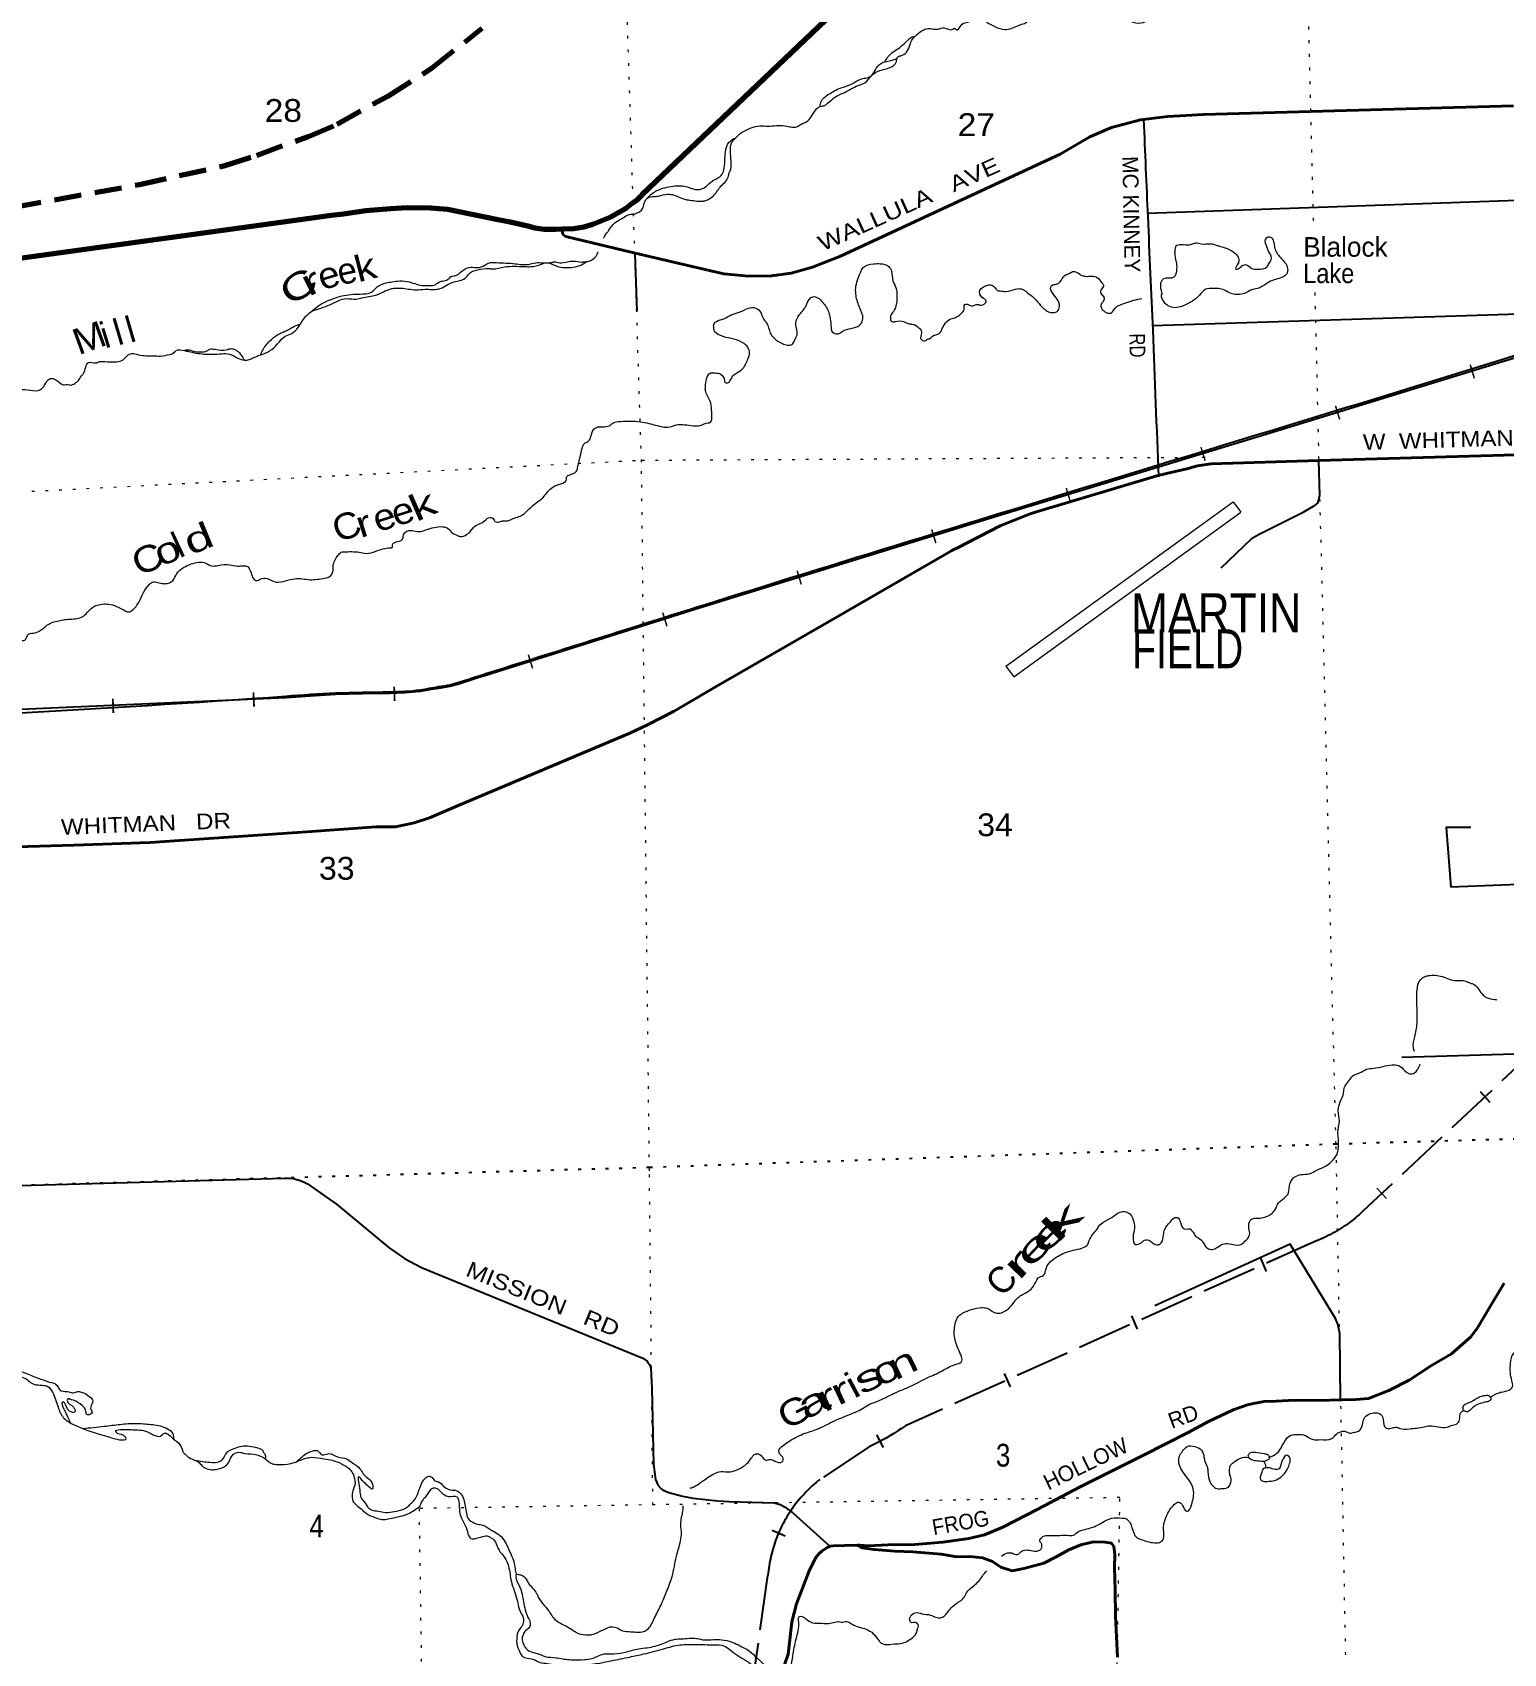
# Model space of a CAD drawing. Header units: feet. Extents: x 505285 to 763886, y -543582 to -353855.
# Drawn here: x 649536 to 660833, y -530933 to -518480 of the extents above; entities that cross this region are included whole.
import ezdxf
from ezdxf.enums import TextEntityAlignment as Align

# ---------------------------------------------------------------- set-up
doc = ezdxf.new("R2010")
doc.units = ezdxf.units.FT
doc.header["$LTSCALE"] = 70
for name, pattern in [('DOTTED', [1.5, 0.3, -1.2]), ('LONG_DASHED', [7.5, 6, -1.5]), ('MEDIUM_DASHED', [4.5, 3, -1.5])]:
    doc.linetypes.add(name, pattern=pattern)
for name, color, linetype, lineweight in [('20', 7, 'Continuous', 70), ('26', 7, 'Continuous', 40), ('27', 7, 'Continuous', 13), ('29', 7, 'Continuous', 25), ('30', 7, 'Continuous', 13), ('34', 7, 'Continuous', 25), ('36', 7, 'Continuous', 13), ('39', 7, 'Continuous', 13), ('49', 7, 'MEDIUM_DASHED', 70), ('6', 7, 'DOTTED', 25), ('63', 7, 'Continuous', 25), ('7', 7, 'DOTTED', 13)]:
    doc.layers.add(name, color=color, linetype=linetype, lineweight=lineweight)
doc.layers.add('41', color=7, linetype='Continuous')

msp = doc.modelspace()

# ---------------------------------------------------------------- linework, layer by layer
at = {"layer": '20'}
for points in [[(653606.41, -519989.75), (653694.14, -519987.07), (653771.05, -519973.63), (653840.34, -519954.13), (653978.05, -519896.16), (654095.83, -519830.64), (654141.22, -519792.87), (654180.47, -519765.59), (654211.63, -519736.56), (654217.32, -519726.35), (658811.09, -515352.97), (658890.87, -515276.3), (658960.83, -515205.96), (659060.53, -515124.67), (659157.25, -515075.58), (659234.32, -515039.13), (659299.8, -515017.07), (659377.44, -514998.65), (659420.69, -514993), (659521.58, -514990.25), (659589.59, -514984.16), (660788.02, -514943.65)], [(648833.7, -520329.14), (648870.87, -520318.89), (648992.08, -520283.08), (649123.69, -520259), (649191.5, -520246.9), (649283.48, -520238.08), (649345.34, -520228.16), (651833.48, -519883.35), (651923.39, -519872.58), (652097.15, -519849.23), (652285.12, -519831.45), (652413.3, -519825.53), (652595.9, -519827.98), (652722.59, -519838.16), (652809.39, -519855.57), (653098.13, -519914.98), (653205.09, -519935.79), (653351.01, -519969.29), (653394.61, -519980.47)], [(653394.61, -519980.47), (653465.64, -519992.04), (653555.88, -519991.29), (653606.41, -519989.75)]]:
    msp.add_lwpolyline(points, dxfattribs=at)
at = {"layer": '26'}
for points in [[(653606.41, -519989.75), (653607.26, -520023.1), (653614.85, -520035.25), (653626.48, -520044.36), (653641.58, -520049.34), (654197.88, -520184.38), (654602.04, -520278.37), (654844.55, -520335.18), (655035.68, -520353.42), (655210.08, -520350.11), (655361.85, -520329.43), (655526.82, -520282.27), (655610.02, -520249.63), (655740.79, -520199.5), (657428.64, -519415.75), (657657.05, -519282.39), (657821.19, -519209.17), (658046.02, -519152.16), (658253.77, -519125.77), (658393.91, -519117.48), (658528.04, -519109.38), (660908.83, -519044.87)], [(649413.54, -524736.12), (649854.37, -524722.66), (650439.39, -524702.79), (651642.17, -524619.93), (652176.47, -524581.55), (652324.93, -524583.04), (652466.36, -524552.64), (652585.44, -524512.9), (652801.09, -524420.05), (654123.04, -523862.11), (654265.38, -523797.57), (654462.68, -523695.26), (654787.53, -523504.79), (655734.79, -522958.29), (656589, -522464.31), (656596.57, -522459.93), (656639, -522438.31), (656967.96, -522270.73), (657196.82, -522178.92), (657206.63, -522174.99), (657246.82, -522162.96), (658169.57, -521886.96), (658245.21, -521868.59), (658400.48, -521831.77), (658483.99, -521809.16), (658587.81, -521793.96), (659415.37, -521768.74), (662084.54, -521691.43)], [(655871.03, -530100.18), (655889, -530100.85), (655955.45, -530105.63), (656103.66, -530099.11), (656312.1, -530094.75), (656526.17, -530078.2), (656725.83, -530050.05), (656847.29, -530022.27), (656987.76, -529961.81), (657256.09, -529823.23), (657577.62, -529654.94), (658069.17, -529409.25), (658238.85, -529321.83), (658410.55, -529234.34), (658568.35, -529151.29), (658756, -529061.31), (658867.05, -529021.81), (658912.89, -529012.4), (658994.65, -528997.87), (659086.82, -528995.06), (659226.95, -528986.78), (659401.53, -528989.48), (659593.88, -528983.61), (659698.07, -528980.44), (659796.13, -528973.44), (659952.62, -528912.5), (660108.54, -528833.53), (660279.41, -528719.99), (660433, -528631.04), (660581.24, -528500.14), (660633.17, -528430.35), (660730.23, -528266.9), (660836.87, -528089.11)], [(655287.25, -531053.6), (655312.57, -531011.96), (655340.31, -530938.88), (655352.81, -530828.17), (655368.43, -530689.27), (655404.14, -530551.77), (655500.31, -530298.06), (655551.21, -530196.21), (655577.67, -530163.87), (655597.75, -530146.63), (655639, -530119.29), (655665.36, -530108.62), (655688.7, -530105.74), (655770.86, -530103.24), (655871.03, -530100.18)], [(657868.06, -530960.11), (657853.99, -530645.57), (657851.66, -530447.03), (657846.07, -530272.67), (657848.89, -530172.28), (657840.89, -530110.34), (657822.03, -530084.83), (657773.67, -530078.28), (657685.32, -530074.96), (657585.78, -530098.05), (657494.76, -530136.94), (657398.19, -530190.03), (657301.48, -530239.12), (657150.36, -530279.84), (657060.64, -530296.62), (656973.52, -530269.18), (656907.99, -530227.05), (656830.83, -530197.3), (656734.27, -530188.21), (656634.02, -530189.26), (656515.03, -530168.82), (656295.86, -530151.43), (656155.29, -530145.68), (656000.49, -530134.35), (655909.81, -530121.07), (655871.03, -530100.18)]]:
    msp.add_lwpolyline(points, dxfattribs=at)
at = {"layer": '29'}
for p, q in [((654161.58, -520179.67), (654177.89, -520622.05)), ((658137.06, -520731.52), (660951.12, -520641.63))]:
    msp.add_line(p, q, dxfattribs=at)
for points in [[(658099.56, -519869.25), (660940.64, -519768.33), (664698.48, -519678.15)], [(659412.98, -521767.68), (659419.09, -522036.77), (659412.98, -522071.42), (659403.31, -522096.57), (659372.22, -522122.39), (659278.48, -522174.64), (658950.41, -522338.48), (658897.3, -522371), (658660.86, -522594.85)], [(662168.64, -523928.88), (662216.66, -526290.44), (660052.05, -526355.52)], [(660581.59, -524588.06), (660393.25, -524587.29), (660429.39, -525042.25), (660883.9, -525026.47), (662190.42, -525000.1)], [(648970.13, -527351.14), (651470.38, -527280.71), (651509.35, -527280.71), (651539.03, -527284.76), (651582.97, -527295.88), (651617.61, -527308.88), (651649.04, -527326.01), (651870.18, -527480.42), (652275.56, -527816.81), (652393.83, -527899.26), (652524.61, -527968.03), (654222.3, -528664.72), (654255.27, -528687.39), (654259.6, -528696.05), (654276.92, -528715.55), (654285.58, -528741.55), (654292.07, -528895.37), (654305.07, -529478.17), (654311.56, -529536.66), (654320.22, -529595.16), (654341.87, -529642.82), (654361.36, -529664.49), (654374.24, -529675.6), (654424.15, -529696.99), (654526.7, -529725.02), (654610.91, -529740.32), (654799.28, -529759.81), (654885.89, -529766.31), (655234.44, -529776.6), (655276.71, -529787.98), (655316.76, -529808.56), (655375.22, -529852.98), (655661.03, -530109.71)], [(659582.09, -528984.36), (659575.98, -528474.71), (659561.71, -528403.36), (659542.76, -528360.41), (659194.91, -527787.7), (658155.98, -528261.09)]]:
    msp.add_lwpolyline(points, dxfattribs=at)
msp.add_spline([(658068.89, -519151.73), (658100.75, -519897.09), (658138.59, -520766.66), (658182.62, -521892.83)], degree=3, dxfattribs=at)
at = {"layer": '34'}
msp.add_lwpolyline([(661182.51, -520901.4), (659065.49, -521550.06), (656947.67, -522196.09), (655793.44, -522551.29), (654639.81, -522908.47), (653828.39, -523163.1), (653017.48, -523419.41), (652947.98, -523441.54), (652878.49, -523463.77), (652810.51, -523486.03), (652741.48, -523504.04), (652697.66, -523511.57), (652653.75, -523518.75), (652582.99, -523531.07), (652512.16, -523543.12), (652396.45, -523554.37), (652280.08, -523558.23), (652071.59, -523561.73), (651863.16, -523566.95), (651671.99, -523579.04), (651480.82, -523590.65), (647230.78, -523778.91)], dxfattribs=at)
msp.add_spline([(667851.07, -518801.31), (667360.82, -518963.27), (666901.41, -519085.96), (665932.35, -519391.09), (664837.83, -519724.22), (663857.01, -520037.75), (661182.33, -520883.73), (656947.65, -522181.83), (654639.87, -522896.06), (653017.61, -523408.31), (652878.63, -523452.78), (652741.52, -523493.19), (652653.75, -523507.98), (652512.13, -523532.47), (652279.95, -523547.77), (651863.06, -523556.82), (651480.75, -523580.84), (642980.61, -523957.79), (642582, -523974.32), (642185.53, -523994.8), (641922.92, -523999.03), (641754.48, -524000.3), (641341.08, -523931.04), (640964.79, -523892.7), (640549.7, -523833.51), (639760.27, -523733.93), (638568.49, -523596.83), (637754.35, -523477.97), (636928.53, -523369.51), (636546.21, -523331.38), (636141.15, -523271.89)], degree=3, dxfattribs=at)
at = {"layer": '36'}
for p, q in [((657011.24, -523349.44), (658756.09, -522085.79)), ((657071.26, -523429.45), (658816.1, -522165.8)), ((658756.09, -522085.79), (658816.1, -522165.8)), ((657011.24, -523349.44), (657071.26, -523429.45))]:
    msp.add_line(p, q, dxfattribs=at)
at = {"layer": '39'}
for points in [[(654160, -519875.49), (654222.69, -519831.3), (654231.62, -519798.93), (654254.24, -519756.1), (654341.85, -519737.11), (654415.58, -519722.59), (654461.94, -519729.04), (654553.4, -519764.01), (654587.66, -519768.87), (654686.18, -519775.56), (654712.02, -519768.67), (654765.03, -519734.82), (654816.95, -519668.95), (654878.48, -519590.74), (654887.42, -519558.37), (654891.15, -519550.24), (654896.54, -519413.82), (654901.96, -519337.49), (654915.11, -519311.01), (654940.34, -519286.11), (654971.44, -519257.01), (655054.23, -519214.14), (655121.89, -519197.83), (655182.13, -519199.8), (655316.44, -519197.26), (655404.95, -519204.29), (655446.28, -519180.85), (655470.04, -519172.03), (655539.53, -519091.55), (655586.19, -519047.89), (655620.04, -519040.74), (655641.54, -519023.99), (655647.41, -519019.78), (655702.09, -518975.86), (655761.24, -518945.81), (655877.62, -518887.78), (655929.04, -518866.01), (655983.24, -518808.07), (656024.43, -518780.64), (656101.82, -518755.98), (656121.66, -518749.3), (656170.24, -518703.58), (656179.12, -518669.22), (656214.77, -518655.99), (656277.89, -518565.7), (656281.56, -518555.56), (656325.74, -518497.97), (656360.92, -518470.73), (656400.39, -518451.37), (656490.76, -518454.32), (656534.56, -518444.83), (656605.1, -518454.47), (656616.92, -518448.06), (656631.35, -518459.59), (656676.01, -518416.01), (656715.61, -518400.64), (656839.49, -518386.44), (656866.09, -518401.57), (656927.42, -518435.57), (657004.37, -518457), (657016.4, -518456.6), (657121.51, -518420.99), (657163.11, -518405.56), (657186.34, -518380.73), (657199.2, -518346.24), (657222.57, -518325.41), (657300.38, -518312.76), (657330.29, -518307.74), (657352.67, -518317.01), (657352.24, -518363.1), (657370.88, -518380.51), (657417.03, -518380.96), (657513.72, -518333.6), (657531.75, -518333), (657634.96, -518359.57), (657674.96, -518356.21), (657686.98, -518355.81), (657817.43, -518357.4), (657958.97, -518390.69), (657989.45, -518401.69), (658067.72, -518403.05), (658089.42, -518392.3), (658178.94, -518311.14), (658285.44, -518257.45), (658339.34, -518249.62), (658395.3, -518243.72), (658409.53, -518249.25), (658442.91, -518228.08), (658476.16, -518202.92), (658523.46, -518119.17), (658525.26, -518113.11), (658540.6, -518092.55), (658574.13, -518075.38), (658634.24, -518073.36), (658734.83, -518081.98), (658757.41, -518097.25), (658834.68, -518186.8)], [(656080.81, -518706.38), (656135.88, -518636.62), (656181.01, -518607.04), (656282.34, -518519.47), (656292.15, -518513.13), (656314.42, -518509.6)], [(655584.25, -519049.97), (655592.91, -519009.6), (655639.43, -518961.94), (655682.7, -518936.44), (655729.96, -518910.8), (655797.41, -518888.49), (655921.87, -518832.19), (655962.94, -518822.22), (655983.81, -518806.41), (656017.46, -518752.82), (656072.14, -518708.9), (656115.94, -518699.41), (656175.45, -518679.36)], [(654253.2, -519756.5), (654285.28, -519724.99), (654362.06, -519682.32), (654483.6, -519658.18), (654541.84, -519660.22), (654639.04, -519686.99), (654676.97, -519681.7), (654766.96, -519614.55), (654825.92, -519578.49), (654844.52, -519535.79), (654857.93, -519399.09), (654883.53, -519326.1), (654914.77, -519301), (654934.63, -519291.59)], [(653923.18, -520059.35), (653925.35, -520053.73), (653955.92, -520008.61), (654007.83, -519942.74), (654049.1, -519917.3), (654131.95, -519876.44), (654160, -519875.49)], [(658215.09, -520495.79), (658200.75, -520428.16), (658207.55, -520391.87), (658222.89, -520371.31), (658302.7, -520358.6), (658323.25, -520313.82), (658323.21, -520253.72), (658311.08, -520192.02), (658310.13, -520163.99), (658324.52, -520115.43), (658372.48, -520109.8), (658436.59, -520107.64), (658470.32, -520096.48), (658510.73, -520105.13), (658578.86, -520102.83), (658641.58, -520118.75), (658647.66, -520120.54), (658736.98, -520151.59), (658776.06, -520180.32), (658794.99, -520205.73), (658796.48, -520249.76), (658776.07, -520298.53), (658803.92, -520291.57), (658831.23, -520268.62), (658851.12, -520263.93), (658900.23, -520292.33), (658942.58, -520298.91), (659016.17, -520280.4), (659033.32, -520253.77), (659052.06, -520215.07), (659023.7, -520147.91), (659021.42, -520139.97), (659003.43, -520082.48), (659024.38, -520049.72), (659044.55, -520053.04), (659075.4, -520134.15), (659117.98, -520206.84), (659149.26, -520241.84), (659163.96, -520261.39), (659175.48, -520305.07), (659168.41, -520333.36), (659147.06, -520354.11), (659047.96, -520389.52), (659008.64, -520412.89), (658943.61, -520447.14), (658893.86, -520458.84), (658885.98, -520463.12), (658842.57, -520484.62), (658748.4, -520487.8), (658654.81, -520448.88), (658608.66, -520448.43), (658546.61, -520452.54), (658498.01, -520498.26), (658443.41, -520544.18), (658366.49, -520582.84), (658308.72, -520594.81), (658258.09, -520580.49), (658235.37, -520561.22), (658207.55, -520510.07), (658206.94, -520492.06)], [(653791.29, -520240.58), (653823.08, -520231.49), (653873.6, -520183.7), (653881.22, -520166.01)], [(651684.5, -520619.4), (651742.46, -520572.33), (651801.61, -520542.28), (651912.67, -520504.46), (652052.58, -520489.71), (652140.33, -520474.72), (652183.11, -520435.21), (652252.29, -520404.82), (652298.1, -520395.25), (652356.07, -520389.29), (652428.54, -520396.85), (652543.85, -520425.01), (652595.94, -520423.25), (652617.98, -520422.51), (652655.3, -520399.2), (652732.62, -520372.54), (652756.06, -520353.72), (652762.07, -520353.52), (652876.17, -520287.55), (652982.29, -520281.95), (653039.45, -520251.98), (653099.49, -520247.94), (653242.22, -520257.14), (653346.69, -520261.62), (653400.45, -520249.79), (653514.72, -520247.92), (653540.63, -520243.04), (653584.99, -520249.56), (653642.88, -520241.59), (653688.84, -520236.02), (653755.3, -520243.8), (653763.31, -520243.53), (653787.28, -520240.71)], [(651685.85, -520618.32), (651818.67, -520571.76), (651949.47, -520525.25), (652021.81, -520528.82), (652065.62, -520519.32), (652173.21, -520497.65), (652289.93, -520449.63), (652317.84, -520444.68), (652422.37, -520451.16), (652478.74, -520457.27), (652552.81, -520452.75), (652653.06, -520451.37), (652763.63, -520399.55), (652849.04, -520374.62), (652882.08, -520343.44), (652885.88, -520337.31), (652954.92, -520302.91), (653038.87, -520294.07), (653069.07, -520297.05), (653160.82, -520281.93), (653311.16, -520278.85), (653361.33, -520279.16), (653444.93, -520260.31), (653480.66, -520249.08), (653549.6, -520270.79), (653630.36, -520286.09), (653672.44, -520284.66), (653738.15, -520270.42), (653791.29, -520240.58)], [(653726.25, -521807.54), (653757.82, -521674.24), (653774.64, -521637.61), (653800.21, -521622.72), (653824.96, -521583.82), (653849.03, -521524.9), (653866.73, -521514.28), (653914.68, -521508.65), (653966.57, -521500.89), (653986.12, -521486.2), (654055.7, -521467.83), (654204.25, -521470.81), (654333.64, -521500.5), (654402.24, -521512.2), (654458.07, -521502.3), (654464.01, -521500.1), (654594.39, -521499.7), (654664.58, -521499.33), (654726.08, -521479.22), (654732.1, -521479.02), (654753.89, -521412.16), (654750.6, -521374.21), (654740.47, -521312.44), (654703.61, -521231.54), (654704.53, -521199.46), (654712.57, -521141.08), (654745.14, -521095.91), (654765.18, -521095.22), (654817.61, -521103.46), (654849.44, -521154.49), (654849.64, -521160.49), (654868.15, -521173.89), (654889.78, -521161.14), (654916.33, -521116.16), (654945.71, -521095.13), (654990.7, -521061.55), (655032.19, -520984.02), (655041.26, -520955.66), (655035.69, -520909.77), (655000.27, -520870.89), (654922.83, -520835.45), (654880.42, -520826.86), (654801.25, -520799.49), (654770.04, -520766.48), (654769.63, -520754.47), (654769.42, -520748.47), (654766.95, -520734.52), (654787.83, -520699.76), (654845.32, -520679.78), (654902.48, -520649.81), (654963.98, -520629.69), (655037.09, -520597.17), (655077.09, -520593.81), (655122.19, -520622.34), (655152.42, -520685.43), (655173.35, -520710.78), (655202.12, -520789.94), (655229.46, -520827.09), (655295.14, -520870.94), (655333.62, -520881.66), (655369.55, -520876.45), (655396.04, -520829.47), (655399.83, -520823.33), (655408.35, -520778.96), (655398.02, -520711.19), (655422.17, -520654.28), (655473.95, -520584.41), (655513.79, -520516.94), (655527.6, -520510.47), (655570.09, -520521.05), (655603.24, -520551.99), (655652.18, -520634.48), (655670.49, -520760.08), (655672.9, -520772.03), (655707.79, -520794.88), (655731.76, -520792.08), (655761.21, -520773.05), (655773.02, -520766.64), (655840.67, -520750.32), (655899.69, -520716.28), (655912.49, -520679.78), (655889.59, -520596.4), (655860.29, -520501.22), (655858.38, -520445.19), (655894.37, -520323.77), (655915.18, -520287), (655994.44, -520258.27), (656046.54, -520256.51), (656111.47, -520278.36), (656132.73, -520313.71), (656143.26, -520387.48), (656145.47, -520393.42), (656169.35, -520446.7), (656175.06, -520496.6), (656147.29, -520623.76), (656126.34, -520656.53), (656125.56, -520692.61)], [(656125.56, -520692.61), (656146.01, -520703.94), (656163.97, -520701.33), (656226.15, -520701.24), (656264.84, -520717.96), (656291.01, -520721.08), (656346.2, -520751.28), (656363.18, -520778.75), (656356.73, -520825.05), (656365.37, -520842.79), (656395.63, -520847.78), (656415.18, -520833.09), (656421.19, -520832.89), (656446.62, -520813.99), (656500.04, -520792.16), (656522.87, -520755.32), (656539.81, -520722.7), (656578.66, -520685.32), (656620.32, -520671.89), (656667.39, -520640.24), (656690.28, -520605.41), (656695.13, -520571.18), (656713.03, -520566.57), (656747.63, -520581.43), (656795.39, -520569.8), (656801.47, -520571.6), (656833.59, -520572.52), (656860.69, -520543.55), (656829.68, -520516.55), (656811.81, -520463.06), (656860.68, -520425.35), (656884.52, -520418.53), (656916.98, -520429.45), (656950.27, -520464.4), (656968.38, -520465.79), (657012.66, -520470.29), (657086.25, -520451.78), (657130.32, -520450.3), (657193.93, -520492.23), (657202.15, -520497.96), (657304.01, -520602.71), (657338.89, -520625.57), (657371.22, -520632.5), (657399.13, -520627.54), (657418.42, -520604.85), (657421.14, -520566.69), (657412.24, -520540.94), (657380.62, -520495.93), (657356.47, -520434.64), (657364.15, -520424.36), (657397.86, -520413.2), (657425.44, -520398.25), (657463.81, -520346.87), (657509.22, -520325.29), (657515.09, -520321.09), (657547.08, -520318), (657588.11, -520344.67), (657622.51, -520353.52), (657713.08, -520362.48), (657746.5, -520401.43), (657761.14, -520418.96), (657738.73, -520467.81), (657741.28, -520483.75), (657762.27, -520511.09), (657763.15, -520537.1), (657742.2, -520569.87), (657745.15, -520597.82), (657759.86, -520617.36), (657782.45, -520632.62), (657818.65, -520635.41), (657863.1, -520585.82), (657870.98, -520581.54), (657993.84, -520537.33), (658054.29, -520523.31)], [(651306.03, -520951.73), (651373, -520915.41), (651429.27, -520859.41), (651475.86, -520813.75), (651527.27, -520791.98), (651575.87, -520746.26), (651606.35, -520699.14), (651638.99, -520655.97), (651685.85, -520618.32)], [(651286.35, -520958.19), (651304.95, -520919.71), (651356.8, -520851.84), (651419.28, -520801.65), (651474.57, -520775.73), (651512.03, -520756.43), (651560.96, -520731.58), (651591.33, -520722.5)], [(648942.98, -521269.34), (649083.84, -521199.23), (649125.78, -521193.8), (649153.83, -521192.84), (649255.2, -521165.38), (649313.04, -521155.4), (649372.92, -521205.47), (649495.95, -521225.35), (649578.38, -521230.58), (649613.83, -521211.34), (649642.38, -521166.3), (649673.56, -521139.19), (649715.97, -521147.78), (649771.43, -521185.97), (649817.58, -521186.42), (649823.67, -521188.21), (649863.33, -521174.85), (649886.76, -521156.02), (649911.58, -521119.12), (649926.99, -521100.57), (649966.21, -521015.09), (650020.51, -521019.27), (650054.23, -521008.1), (650092.37, -521008.82), (650166.65, -521010.32), (650222.47, -521000.42), (650288.9, -520948.08), (650335.18, -520952.52), (650451.94, -520964.6), (650459.95, -520964.33), (650520.2, -520966.3), (650591.99, -520953.85), (650609.88, -520949.24), (650639.13, -520924.21), (650703.31, -520924.04), (650735.64, -520930.96)], [(650702.47, -520923.9), (650731.15, -520917.09), (650781.79, -520931.4), (650830.01, -520933.78), (650875.89, -520926.22), (650897.52, -520913.46), (650937.67, -520914.1), (651030.04, -520917), (651051.88, -520910.24), (651077.99, -520911.36), (651114.81, -520932.15), (651150.43, -520977.03), (651162.53, -520997.78)], [(650733.64, -520931.03), (650852.67, -520951.04), (650988.98, -520948.44), (651049.23, -520950.41), (651112.51, -520982.32), (651163.81, -520997.98), (651201.14, -520993.35), (651238.66, -520976.05), (651306.03, -520951.73)], [(653455.85, -522055.1), (653533.28, -521972.34), (653562.86, -521957.32), (653622.29, -521935.28), (653633.82, -521920.86), (653640.82, -521890.57), (653656.51, -521880.02), (653711.79, -521854.11), (653724.39, -521811.61), (653726.12, -521803.54), (653727.99, -521799.47)], [(649042.97, -523280.04), (649048.39, -523280.08), (649112.44, -523275.91), (649129.72, -523253.29), (649147.62, -523248.67), (649176.48, -523271.74), (649263.39, -523290.84), (649331.79, -523296.54), (649348.18, -523247.9), (649361.83, -523177.32), (649390.86, -523146.28), (649477.15, -523147.37), (649490.56, -523128.88), (649505.71, -523102.32), (649553.52, -523092.69), (649596.99, -523073.19), (649606.8, -523066.85), (649661.54, -523024.92), (649713.02, -523005.15), (649810.72, -522987.82), (649916.44, -522970.21), (649996.2, -522897.39), (650031.72, -522880.17), (650135.84, -522874.64), (650253.89, -522924.74), (650278.2, -522931.93), (650299.9, -522921.18), (650355.69, -522851.17), (650389.44, -522781.92), (650433.42, -522718.31), (650439.22, -522712.11), (650454.98, -522703.56), (650543.61, -522714.58), (650577.61, -522711.43), (650613.06, -522692.2), (650645.28, -522637.02), (650695.87, -522591.23), (650755.1, -522563.17), (650867.23, -522557.38), (650912.07, -522577.9), (650962.08, -522574.21), (651052.18, -522569.16), (651110.7, -522579.2), (651195.32, -522590.36), (651203.95, -522608.1), (651208.16, -522613.96), (651238.6, -522683.06), (651264.92, -522690.18), (651278.74, -522683.71), (651322.48, -522672.21), (651389.56, -522697.99), (651533.33, -522679.11), (651595.38, -522675), (651653.83, -522683.05), (651765.89, -522675.24), (651815.58, -522661.54), (651844.07, -522614.5), (651844.85, -522578.41), (651882.18, -522497), (651893.73, -522482.59), (651923.38, -522469.57), (651929.39, -522469.36), (652045.88, -522473.43), (652096.31, -522481.75), (652173.97, -522465.1), (652287.43, -522439.22), (652299.38, -522436.81), (652300.78, -522418.74), (652328.01, -522393.77), (652375.55, -522376.13), (652386.34, -522339.71), (652423.32, -522306.4), (652461.53, -522309.12), (652517.83, -522313.22), (652567.44, -522297.52), (652575.4, -522295.24), (652699.21, -522279.04), (652723.59, -522288.23), (652756.81, -522321.17), (652801.77, -522345.69), (652820.08, -522353.08), (652869.69, -522337.39), (652900.87, -522310.29), (652922.02, -522283.52), (653008.54, -522232.51), (653049.74, -522205.07), (653076.26, -522218.2), (653086.89, -522235.87), (653107.14, -522241.2), (653113.15, -522240.99), (653144.93, -522231.9), (653179.06, -522232.75), (653216.72, -522219.47), (653299.79, -522184.6), (653350.44, -522140.81), (653455.85, -522055.1)], [(660149.34, -526307.46), (660140.69, -526276.98), (660152, -526196.46), (660168.56, -526093.72), (660167.95, -525957.5), (660171.19, -525817.15), (660172.86, -525807.08), (660210.75, -525741.69), (660242.41, -525728.59), (660348.74, -525729.02), (660458.22, -525763.38), (660544.65, -525768.48), (660573.17, -525781.54), (660597.49, -525788.73), (660668.33, -525866.48), (660701.34, -525893.41), (660766.06, -525909.26), (660782.12, -525910.36)], [(659554.86, -527100.15), (659565.12, -527047.71), (659564.74, -526977.6), (659561.17, -526931.64), (659572.21, -526843.11), (659563.41, -526761.27), (659579.2, -526694.63), (659604.93, -526625.64), (659611.45, -526581.34), (659622.93, -526564.92), (659686.53, -526488.65), (659726.13, -526473.29), (659781.34, -526445.38), (659835.23, -526437.55), (659976.74, -526410.73), (659988.76, -526410.33), (660039.33, -526422.65), (660084.9, -526465.18), (660105.35, -526476.51), (660141.48, -526477.3), (660170.72, -526452.27), (660176.25, -526438.05), (660189.46, -526413.57), (660191.64, -526404.49)], [(658550.1, -527813.25), (658584.77, -527830.11), (658624.5, -527818.75), (658677.65, -527788.91), (658725.67, -527785.28), (658808.22, -527794.51), (658837.66, -527775.49), (658882.95, -527691.82), (658876.27, -527672.01), (658875.93, -527662), (658888.04, -527605.5), (658903.66, -527592.95), (658939.66, -527589.73), (658973.65, -527586.58), (659046.9, -527558.06), (659075.93, -527527.03), (659106.15, -527471.91), (659135.32, -527444.88), (659178.05, -527403.37), (659188.16, -527346.93), (659191.48, -527326.78), (659239.54, -527265.06), (659293.29, -527253.22), (659355.13, -527243.13), (659414.29, -527213.08), (659420.22, -527210.88), (659479.38, -527180.83), (659516.43, -527149.52), (659554.86, -527100.15)], [(660733.45, -528963.61), (660798.48, -528929.36), (660840.28, -528919.94), (660899.44, -528889.9), (660893.05, -528819.99), (660886.96, -528699.99), (660893.69, -528661.69), (660920.32, -528618.72), (660960.04, -528607.37), (661080.39, -528607.31), (661157.38, -528570.65), (661192.41, -528539.42), (661226.34, -528534.27), (661275.54, -528506.56), (661298.78, -528481.74), (661306.52, -528473.46), (661355.89, -528391.65), (661381.59, -528380.77), (661415.45, -528373.61), (661454.88, -528412.35), (661461.57, -528432.16), (661474.47, -528457.77), (661550.58, -528395.1), (661678.77, -528330.67), (661786.41, -528311), (661869.13, -528266.14), (661912.8, -528252.64), (662021.92, -528216.91), (662079.54, -528200.94), (662125.55, -528197.38), (662133.57, -528197.11), (662227.05, -528173.92), (662353.45, -528115.56), (662490.88, -528086.88), (662622.98, -528078.41), (662736.97, -528068.56), (662817.11, -528065.85), (662861.47, -528072.37), (662967.72, -528070.78), (663101.86, -528122.35), (663213.01, -528146.65), (663343.3, -528144.26), (663451.23, -528132.61), (663538.9, -528115.62), (663567.09, -528118.67), (663577.18, -528120.33), (663631.21, -528116.51), (663690.63, -528094.48), (663722.21, -528079.39), (663759.9, -528007.99), (663772.44, -527963.49), (663786.13, -527953.02), (663836.01, -527945.32), (663845.14, -527918.96), (663876.69, -527843.77), (663879.47, -527807.62), (663885.21, -527681.21), (663887.11, -527619.04), (663908.6, -527602.29), (663925.68, -527573.66), (663929.42, -527565.52), (663954.69, -527482.52), (663966.36, -527472.12), (663972.51, -527475.92), (664005.18, -527492.85), (664023.59, -527562.34), (664036.42, -527585.95), (664044.14, -527635.77), (664080.74, -527650.56), (664184.86, -527645.05), (664239.57, -527661.23), (664269.32, -527710.32), (664305.07, -527759.2), (664367.66, -527771.12), (664449.3, -527812.43), (664485.23, -527807.21), (664491.17, -527805.01), (664541.26, -527803.31), (664574.37, -527774.15), (664579.43, -527745.94), (664584.49, -527717.72), (664562.89, -527672.36), (664531.68, -527639.36), (664504.68, -527612.22), (664477.07, -527567.07), (664469.37, -527517.25), (664471.94, -527475.09), (664534.84, -527436.9), (664593.95, -527346.76), (664615.59, -527334.01), (664627.41, -527327.6), (664716.82, -527302.55), (664734.44, -527289.93), (664761.2, -527250.96), (664774.58, -527172.38), (664806.39, -527127.41), (664806.39, -527136.44)], [(654585.6, -529662.92), (654609.07, -529655.36), (654664.07, -529621.45), (654764.14, -529555.95), (654809.62, -529536.38), (654873.86, -529538.22), (654917.81, -529532.73), (654977.1, -529506.69), (655045.31, -529448.29), (655068.27, -529415.46), (655091.76, -529398.63), (655128.24, -529409.42), (655153.37, -529440.63), (655159.58, -529446.42), (655193.57, -529443.27), (655252.36, -529461.32), (655276.6, -529466.51), (655298.3, -529455.75), (655301.63, -529435.62), (655276.36, -529400.4), (655267.6, -529378.66), (655300.23, -529335.49), (655341.35, -529306.05), (655455.65, -529246.09), (655558.74, -529210.55), (655677.18, -529154.46), (655813.59, -529095.75), (655924.09, -529041.93), (655929.96, -529037.73), (656042.6, -528987.84), (656153.1, -528934.02), (656279.62, -528879.66), (656407.82, -528815.22), (656518.38, -528763.41), (656622.93, -528711.79), (656668.48, -528694.23), (656644.97, -528592.84), (656614.57, -528465.65), (656618.87, -528415.42), (656648.48, -528342.3), (656681.73, -528317.14), (656747.02, -528290.88), (656824.75, -528276.23), (656867.04, -528280.82), (656879.26, -528286.41), (656938.52, -528318.47), (656976.52, -528315.19), (657017.91, -528293.75), (657072.18, -528237.82), (657104.94, -528198.65), (657177.65, -528154.12), (657212.76, -528124.89), (657248.78, -528063.57), (657260.26, -528047.15), (657299.72, -528027.79), (657320.06, -527977.01), (657354.28, -527921.76), (657403.21, -527886.06), (657413.03, -527879.71), (657460.37, -527856.07), (657527.87, -527835.77), (657599.46, -527817.32), (657640.65, -527789.88), (657651.72, -527761.46), (657708.96, -527675.38), (657739.66, -527634.27), (657810.43, -527591.81), (657924.94, -527537.86), (657963.69, -527556.58), (657993.91, -527619.67), (657999.48, -527665.57), (657987.77, -527734.08), (658007.77, -527791.5), (658049.44, -527778.07), (658055.32, -527773.87), (658074.81, -527757.18), (658096.78, -527754.44), (658147.95, -527784.76), (658174.34, -527793.89), (658196.18, -527787.14), (658220.39, -527732.23), (658228.63, -527679.87), (658272.68, -527618.27), (658303.72, -527587.17), (658329.69, -527584.29), (658350.88, -527617.63), (658370.48, -527663.05), (658380.78, -527670.71), (658435.14, -527676.89), (658441.56, -527688.7), (658447.71, -527692.49), (658460.55, -527716.11), (658512.06, -527756.43), (658531.05, -527783.84), (658550.1, -527813.25)], [(648973.23, -528716.05), (649096.02, -528683.85), (649132.08, -528682.63), (649225.14, -528705.52), (649332.34, -528731.95), (649441.76, -528764.31), (649551.52, -528806.67), (649685.46, -528852.23), (649713.92, -528863.28), (649745.47, -528906.29), (649800.11, -528920.47), (649806.12, -528920.26), (649840.59, -528931.12), (649876.38, -528921.9), (649910.58, -528924.74), (649978.05, -528962.53), (649999.19, -528993.87), (649991.99, -529018.15), (649983.33, -529058.51), (649994.17, -529082.19), (649982.56, -529094.6), (649958.65, -529099.42), (649950.5, -529095.7), (649948.01, -529081.75), (649901.62, -529015.2), (649834.35, -528983.43), (649826.27, -528981.69), (649808.02, -528976.3), (649802.43, -528988.51), (649850.35, -529040.98), (649856.92, -529051.76), (649860.91, -529056.65), (649861.59, -529076.66), (649837.62, -529079.47), (649789.42, -529019), (649785.08, -529009.13), (649766.77, -529001.74), (649778.77, -529059.43), (649791.67, -529085.04), (649825.94, -529160.17)], [(648973.94, -528769.31), (649135.33, -528836.78), (649175.67, -528843.44), (649281.15, -528877.93), (649387.21, -528870.33), (649447.17, -528864.3), (649446.62, -528848.29), (649420.03, -528833.16), (649323.53, -528826.4), (649309.02, -528812.87), (649208.1, -528794.25), (649159.54, -528781.87), (649136.88, -528764.6), (649100.41, -528753.83), (649096.2, -528747.96), (649091.98, -528742.09), (649117.76, -528733.2), (649178.48, -528749.18), (649281.61, -528773.73), (649384.68, -528796.29), (649494.1, -528828.65), (649531.18, -528857.45), (649595.84, -528871.29), (649648.28, -528879.53), (649689.99, -528926.2), (649731.93, -529038.97), (649772.8, -529119.73), (649805.87, -529148.67), (649812.03, -529152.46), (649903.81, -529197.45), (650033.75, -529243.13), (650143.17, -529275.49), (650225.99, -529292.72), (650247.96, -529289.98), (650253.91, -529287.77), (650236.85, -529258.3), (650179.94, -529236.18), (650175.52, -529224.31), (650193.28, -529215.69), (650305.55, -529213.9), (650418.43, -529230.11), (650529.65, -529256.4), (650549.14, -529239.72), (650577.53, -529248.78), (650633.32, -529296.97), (650641.54, -529302.7), (650685.72, -529363.32), (650694.63, -529389.06), (650711.2, -529404.53), (650729.84, -529421.92), (650811.49, -529463.24), (650836.42, -529488.44), (650854.99, -529503.84), (650899.68, -529520.36), (650945.76, -529518.79), (651019.08, -529492.28), (651049.77, -529451.17), (651066.64, -529416.54), (651135.88, -529388.15), (651141.96, -529389.95), (651236.67, -529402.78), (651319.97, -529434.02), (651373.5, -529474.28), (651419.85, -529480.72), (651519.9, -529473.33), (651634.87, -529433.38), (651676.74, -529425.96), (651773.39, -529436.71), (651839.98, -529448.48), (651913.2, -529478.06), (651981.02, -529525.86), (652004.63, -529571.13), (652010.95, -529639.03), (651992.89, -529697.74), (651991.22, -529707.82), (651997.07, -529761.71), (652059.29, -529821.71), (652117.02, -529867.84), (652182.09, -529893.69), (652196.32, -529899.22), (652294.42, -529893.9), (652423.56, -529857.48), (652512.9, -529800.5)], [(660526.35, -529066.77), (660523.26, -529034.81), (660546.62, -529013.99), (660586.14, -528996.64), (660665, -528955.91), (660690.9, -528951.02), (660716.95, -528950.14), (660735.8, -528973.55), (660732.19, -528985.69), (660700.61, -529000.78), (660652.87, -529012.41), (660593.85, -529046.46), (660556.73, -529075.76), (660522.26, -529064.9)], [(659585.02, -529226.77), (659615.07, -529225.77), (659653.69, -529240.48), (659687.54, -529233.34), (659719.33, -529224.25), (659740.62, -529201.48), (659754.88, -529148.91), (659775.62, -529110.15), (659824.96, -529086.44), (659863.04, -529085.17), (659897.77, -529104.03), (659914.18, -529173.59), (659929.09, -529199.13), (659971.3, -529201.71), (660003.16, -529194.63), (660009.16, -529194.42), (660037.55, -529203.48), (660109.88, -529207.05), (660223.68, -529191.19), (660265.55, -529183.76), (660330, -529191.6), (660398.33, -529195.3), (660431.98, -529182.14), (660471.71, -529170.79), (660494.67, -529137.96), (660497.72, -529109.81), (660510.59, -529075.32), (660526.35, -529066.77)], [(649922.1, -529204.38), (650086.01, -529187.28), (650209.88, -529173.06), (650331.96, -529164.93), (650444.57, -529173.14), (650559.79, -529199.29), (650607.1, -529233.75), (650620.98, -529286.43)], [(659028.08, -529423.9), (659065.8, -529412.61), (659114.47, -529368.88), (659200.89, -529255.77), (659248.84, -529250.15), (659311.28, -529258.06), (659370.55, -529290.12), (659426.71, -529290.22), (659514.66, -529281.25), (659538.02, -529260.42), (659561.32, -529237.6), (659591.11, -529228.57)], [(650788.97, -529449.98), (650897.77, -529464.33), (650977.71, -529455.61), (651003, -529432.72), (651023.82, -529395.95), (651092.65, -529355.56), (651142.26, -529339.86), (651202.44, -529339.83), (651263.02, -529351.8), (651303.9, -529374.46), (651308.25, -529384.33), (651320.89, -529401.93), (651324.05, -529435.88)], [(651568, -529457.66), (651649.47, -529390.81), (651681.12, -529377.72), (651711.04, -529372.71), (651733.34, -529379.96), (651752.19, -529403.37), (651770.36, -529406.76), (651814.17, -529397.26), (651877.17, -529421.18), (651949.97, -529438.75), (651993.07, -529467.34), (652050.8, -529513.47), (652076.21, -529552.69), (652142.7, -529620.55), (652149.6, -529646.37), (652150.01, -529658.37), (652150.21, -529664.38), (652092.82, -529628.25), (652061.61, -529595.25), (652042.9, -529575.85), (652047.76, -529659.82), (652053.81, -529719.73), (652062.65, -529743.47), (652083.49, -529766.8), (652119.32, -529817.68), (652147.92, -529832.74), (652180.18, -529837.66), (652232.68, -529847.9), (652298.8, -529845.67), (652427.46, -529795.24), (652439.07, -529782.83), (652462.43, -529762), (652505.59, -529674.39), (652541.14, -529599.06), (652560.56, -529580.38), (652586.33, -529571.5), (652604.7, -529580.88), (652625.63, -529606.22), (652656.01, -529615.22), (652693.23, -529648.01), (652758.44, -529677.87), (652790.64, -529680.78), (652831.87, -529713.44), (652851.6, -529762.87), (652871.3, -529870.39), (652873.65, -529880.32), (652917.29, -529924.93), (652953.9, -529939.71), (652994.24, -529946.36), (653055.64, -529982.35), (653104.75, -530010.74), (653158.75, -530065.01), (653208.37, -530167.51), (653232.45, -530226.8), (653242.37, -530282.55), (653249.74, -530322.38)], [(657900.69, -529892.71), (657937.03, -529899.49), (657966.17, -529930.57), (657979.34, -529964.18), (658016.06, -530041.08), (658046.66, -530056.07), (658151.86, -530082.56), (658189.86, -530079.28), (658219.16, -530056.25), (658223.95, -530020.03), (658225.23, -529939.85), (658239.63, -529891.28), (658262.04, -529842.44), (658306.28, -529786.86), (658337.8, -529769.76), (658368.8, -529796.76), (658396.28, -529837.91), (658402.35, -529839.71), (658436.78, -529790.46), (658450.91, -529733.89), (658450.67, -529667.79), (658416.23, -529598.83), (658348.65, -529498.93), (658338.66, -529441.17), (658353.26, -529398.61), (658368.6, -529378.05), (658403.51, -529342.81), (658461.69, -529342.86), (658512.79, -529371.18), (658532.66, -529424.6), (658532.87, -529430.6), (658559.43, -529503.83), (658562.52, -529535.78), (658583.54, -529623.22), (658608.61, -529652.43), (658620.96, -529662.03), (658665.25, -529666.55), (658713.13, -529658.91), (658734.29, -529632.16), (658738.53, -529579.92), (658731.9, -529562.12), (658728.75, -529528.17), (658737.33, -529485.81), (658768.51, -529458.7), (658813.7, -529431.14), (658869.74, -529427.24), (658875.82, -529429.04)], [(658875.82, -529429.04), (658873.19, -529411.09), (658886.61, -529392.61), (658942.64, -529388.71), (659011.24, -529400.42), (659031.75, -529413.75), (659036.16, -529425.62), (659022.82, -529446.11), (659003.06, -529454.79), (658942.89, -529454.81), (658906.55, -529448.03), (658871.74, -529427.17)], [(658988.83, -529449.26), (658998.88, -529509.03), (658987.07, -529515.43), (658974.13, -529547.92), (658965.07, -529576.28), (658967.74, -529596.22), (658994.33, -529611.35), (659020.38, -529610.47), (659074.35, -529604.64), (659127.42, -529572.8), (659152.65, -529547.91), (659190.27, -529474.51), (659190.7, -529428.42), (659169.99, -529409.08), (659137.09, -529444.25), (659133.29, -529450.39), (659109.35, -529513.3), (659079.44, -529518.32), (659034.95, -529507.8), (658988.93, -529511.36)], [(652510.44, -529801.32), (652542.03, -529743.29), (652569.06, -529712.31), (652615.44, -529660.67), (652629.47, -529660.19), (652672.63, -529690.78), (652730.03, -529726.91), (652794.27, -529728.74), (652812.28, -529786.24), (652818.73, -529858.13), (652871.04, -529980.58), (652895.2, -530041.87), (652903.48, -530049.61), (652939.54, -530048.38), (652993.23, -530034.54), (653039.31, -530032.99), (653045.46, -530036.78), (653067.98, -530050.05), (653119.12, -530138.47), (653161.17, -530195.15), (653191.53, -530262.24), (653213.64, -530381.7), (653256.34, -530516.49), (653290.28, -530629.53), (653300.91, -530647.2), (653306, -530679.09), (653299.22, -530715.37), (653272.4, -530752.35), (653254.68, -530821.06), (653263.01, -530888.89), (653269.42, -530900.7), (653297.3, -530953.85), (653378.33, -530977.15), (653435.32, -531001.27), (653489.75, -531009.45), (653618.93, -531033.13), (653673.23, -531037.3), (653727.12, -531029.47), (653862.88, -531010.85), (653980.48, -530988.85), (654121.9, -530960.03), (654229.41, -530936.35), (654382.53, -530897.12), (654509.87, -530866.77), (654636.16, -530864.51), (654642.17, -530864.3), (654764.59, -530866.18), (654849.14, -530875.33), (654894.31, -530905.86), (655013.38, -530985.98), (655037.97, -531001.18), (655110.74, -531076.85), (655168.2, -531145.2)], [(653249.62, -530320.92), (653261.83, -530323.97), (653286.08, -530329.16), (653327.31, -530361.83), (653344.35, -530391.31), (653407.26, -530471.31), (653420.23, -530498.93), (653495.9, -530600.54), (653554.65, -530676.69), (653591.53, -530699.48), (653695.88, -530760.06), (653734.7, -530780.79), (653799.16, -530788.63), (653831.21, -530787.55), (653916.28, -530752.61), (653922.22, -530750.41), (653955.73, -530733.25), (654026.06, -530736.88), (654066.88, -530757.53), (654131.33, -530765.37), (654229.57, -530764.06), (654257.15, -530749.1), (654310.45, -530665.16), (654361.14, -530563.27), (654405.68, -530457.59), (654447.89, -530341.97), (654480.79, -530188.6), (654512.76, -530067.31), (654520.74, -530006.94), (654514.76, -529949.04), (654514.48, -529941.03), (654530.97, -529836.31), (654533.35, -529799.05)], [(656976.52, -530184.1), (657023.23, -530160.77), (657053.28, -530159.75), (657087.82, -530172.61), (657107.79, -530169.93), (657119.47, -530159.52), (657133.08, -530147.04), (657231.33, -530145.73), (657265.31, -530142.57), (657284.74, -530123.88), (657287.93, -530099.74), (657277.16, -530078.06), (657272.95, -530072.2), (657278.22, -530049.97), (657369.69, -530026.85), (657481.96, -530025.06), (657530.04, -530023.44), (657573.17, -529993.94), (657604.89, -529982.84), (657715.99, -529947.03), (657824.49, -529893.28), (657902.7, -529892.64)], [(653249.74, -530322.38), (653248.42, -530342.46), (653277.12, -530419.62), (653307.19, -530536.81), (653341.33, -530655.85), (653358.85, -530699.34), (653349.99, -530733.69), (653324.69, -530756.59), (653303.74, -530789.35), (653296.69, -530817.64), (653304.05, -530857.46), (653325.31, -530892.8), (653374.49, -530923.19), (653410.89, -530931.98), (653473.89, -530955.89), (653558.45, -530965.06), (653568.53, -530966.72), (653671.32, -530981.27), (653775.58, -530979.75), (653831.46, -530971.85), (653877, -530954.28), (653922.53, -530936.72), (653978.63, -530934.82), (654074.6, -530925.56), (654176.03, -530900.1), (654303.71, -530879.75), (654410.74, -530842.08), (654470.31, -530824.03), (654522.33, -530820.27), (654634.53, -530816.48), (654644.61, -530818.14), (654685.02, -530826.79), (654747.2, -530826.69), (654811.38, -530826.52), (654885.99, -530838.03), (654998.02, -530888.33), (655043.05, -530914.86), (655101.05, -530969), (655117.55, -530982.46), (655197.18, -531099.61)], [(655250.41, -531133.08), (655305, -531125.05), (655336, -531119.05), (655346, -531082.05), (655358.16, -531038.44), (655375.26, -530951.71), (655400.9, -530820.62), (655420.64, -530693.74), (655419.49, -530659.72), (655427.09, -530647.45), (655447.2, -530648.76), (655484.14, -530673.56), (655527.03, -530696.16), (655601.38, -530699.66), (655625.56, -530702.85), (655723.31, -530687.52), (655729.32, -530687.32), (655749.57, -530692.64), (655789.5, -530687.28), (655830.32, -530707.95), (655937.94, -530746.38), (655993.26, -530780.57), (656037.23, -530835.18), (656053.88, -530852.65), (656082.33, -530863.7), (656156.4, -530859.2), (656218.37, -530853.09), (656261.83, -530833.6), (656306.82, -530800.02), (656324.04, -530775.4), (656332.96, -530743.05), (656334.77, -530736.97), (656338.57, -530730.83), (656319.32, -530695.42), (656285.18, -530694.58), (656272.28, -530668.97), (656277.61, -530648.75), (656314.72, -530619.45), (656367.16, -530627.69), (656431.68, -530637.54), (656472.36, -530654.19), (656516.58, -530656.71), (656547.94, -530635.61), (656567.17, -530610.92), (656600.01, -530573.75), (656662.62, -530527.56), (656672.43, -530521.21), (656720.14, -530449.48), (656745.51, -530428.59), (656819.25, -530355.98), (656844.15, -530321.08), (656864.57, -530297.68)]]:
    msp.add_spline(points, degree=3, dxfattribs=at)
at = {"layer": '49'}
msp.add_lwpolyline([(648463.79, -519988.65), (650357.62, -519648.3), (651012.42, -519503.19), (651259.66, -519424.47), (651654.66, -519279.68), (651874.97, -519185.5), (652264.21, -518969), (652608.28, -518749.73), (652990.56, -518446.67)], dxfattribs=at)
at = {"layer": '6'}
for p, q in [((659544.45, -527020.01), (654273.71, -527199.81)), ((660929.16, -526981.16), (659544.08, -527020.01)), ((654273.34, -527200.18), (648959.63, -527351.29))]:
    msp.add_line(p, q, dxfattribs=at)
at = {"layer": '63'}
for p, q in [((660653.34, -526616.35), (660729, -526697.03)), ((658966.01, -527896.58), (659011.42, -527997.43)), ((657974.88, -528339.98), (658020.29, -528440.84)), ((656998.27, -528782.57), (657043.69, -528883.43)), ((656017.08, -529253.54), (656069.97, -529350.68)), ((655215.66, -529985.76), (655317.35, -530029.27))]:
    msp.add_line(p, q, dxfattribs=at)
at = {"layer": '63', "lineweight": 13}
msp.add_line((659859.51, -527357.16), (659935.17, -527437.84), dxfattribs=at)
at = {"layer": '63', "linetype": 'LONG_DASHED'}
for points in [[(663041.16, -524452.08), (659752.36, -527536.07), (659738.36, -527549.23), (659724.12, -527562), (659709.67, -527574.53), (659694.99, -527586.98), (659680.07, -527599.04), (659665.02, -527610.78), (659649.73, -527622.43), (659634.21, -527633.69), (659618.56, -527644.64), (659602.59, -527655.43), (659586.56, -527665.82), (659570.37, -527676.06), (659553.88, -527685.97), (659537.33, -527695.5), (659520.54, -527704.79), (659503.69, -527713.84), (659486.54, -527722.58), (659469.38, -527731.01), (659451.93, -527739.11), (659434.49, -527746.9), (659416.82, -527754.46), (659399.08, -527761.63), (659396.49, -527762.63), (656239.64, -529184.04), (656210.61, -529203.97), (656181.19, -529223.17), (656151.44, -529241.88), (656121.28, -529260.38), (656090.83, -529278.1), (656060.21, -529295.2), (656029.18, -529312.09)], [(656029.18, -529312.09), (655997.86, -529328.2), (655966.37, -529343.69), (655961.92, -529345.82), (655582.54, -529596.29), (655568.18, -529607.67), (655554.13, -529619.35), (655540.26, -529631.27), (655526.44, -529643.42), (655512.98, -529655.84), (655499.78, -529668.45), (655486.62, -529681.27), (655473.82, -529694.37), (655461.29, -529707.65), (655448.86, -529721.25), (655436.81, -529734.96), (655424.88, -529748.83), (655413.21, -529763.04), (655401.89, -529777.37), (655390.77, -529791.95), (655379.87, -529806.62), (655369.23, -529821.63), (655358.87, -529836.67), (655348.78, -529852.03), (655338.98, -529867.45), (655329.37, -529883.1), (655320.13, -529898.87), (655311.16, -529914.83), (655302.41, -529930.89), (655293.99, -529947.21), (655285.78, -529963.64), (655277.94, -529980.18), (655270.31, -529996.82), (655263.11, -530013.66), (655256.11, -530030.61), (655249.41, -530047.59), (655242.99, -530064.75), (655236.93, -530082.03), (655231.13, -530099.51), (655225.58, -530116.93), (655220.44, -530134.53), (655215.61, -530152.2), (655210.98, -530169.95), (655206.73, -530187.68), (655202.82, -530205.67), (655199.15, -530223.62), (655195.91, -530241.62), (655192.82, -530259.64), (655190.16, -530277.86), (655187.81, -530295.97), (655185.75, -530314.11), (655183.97, -530332.41), (655183.91, -530334.25), (655181.8, -530334.26), (655071.61, -531107.79)]]:
    msp.add_lwpolyline(points, dxfattribs=at)
at = {"layer": '7'}
for p, q in [((648901.57, -522036.79), (654210.7, -521765.98)), ((654214.56, -521765.98), (658544.9, -521743.06))]:
    msp.add_line(p, q, dxfattribs=at)
for points in [[(654300.2, -529793.39), (654273.76, -527225), (654212.8, -521781.07), (654047.98, -516619.08), (653847.21, -511363.36), (653626.93, -506034.12), (653559.82, -500685.78), (653475.77, -495453.83), (653453.69, -494257)], [(659197.23, -513737.81), (659289.33, -516441.2), (659371.52, -519965.79)], [(659383.49, -520478.94), (659413.07, -521747.6), (659544.86, -527037.42), (659644, -532317.88)], [(657843.31, -532389.05), (657887.31, -529734.9), (652504.48, -529818.68), (652544.64, -532577.64)]]:
    msp.add_lwpolyline(points, dxfattribs=at)

# ---------------------------------------------------------------- texts
at = {"layer": '27'}
for s, height, rotation, width, p in [('WALLULA   AVE', 120.2, 24.265, 1.25, (656290.28, -519853.74)), ('WHITMAN   DR', 120.3, 2.266, 1.15, (650409.44, -524618.5)), ('FROG', 120.3, 10, 0.95, (656674.12, -529986.05))]:
    msp.add_text(s, height=height, rotation=rotation, dxfattribs=dict(at, width=width)).set_placement(p, align=Align.CENTER)
at = {"layer": '27', "width": 1.15}
msp.add_text('W  WHITMAN  DR', height=120, rotation=1.701, dxfattribs=at).set_placement((659755.1, -521687.4))
at = {"layer": '27'}
for s, rotation, p in [('RD', 20, (658394.07, -529168)), ('HOLLOW', 26, (657650.78, -529528.87))]:
    msp.add_text(s, height=120.2, rotation=rotation, dxfattribs=at).set_placement(p, align=Align.CENTER)
at = {"layer": '30'}
msp.add_text('MC KINNEY', height=120.3, rotation=271.221, dxfattribs=at).set_placement((657914.82, -519878.38), align=Align.CENTER)
for s, height, rotation, width, p in [('RD', 120.3, 271.221, 0.8, (657960.95, -520886.09)), ('MISSION   RD', 120, 337.688, 1.2, (653433.94, -528265.53))]:
    msp.add_text(s, height=height, rotation=rotation, dxfattribs=dict(at, width=width)).set_placement(p, align=Align.CENTER)
at = {"layer": '34'}
for rotation, width, p in [(16.902, 0.85, (660609.05, -521137.87)), (16.902, 0.85, (659574.98, -521453.67)), (16.83, 0.8, (658541.16, -521770.74)), (16.83, 0.8, (657506.69, -522085.25)), (16.97, 0.85, (656473.46, -522402.81)), (17.067, 0.85, (655440.19, -522720.44)), (17.286, 0.85, (654408.37, -523041.99)), (17.404, 0.85, (653377.01, -523365.65))]:
    msp.add_text('I', height=110.2, rotation=rotation, dxfattribs=dict(at, width=width)).set_placement(p, align=Align.CENTER)
for rotation, p in [(1.765, (652317.14, -523615.14)), (2.402, (650157.11, -523707.45)), (2.402, (651237.41, -523658.6))]:
    msp.add_text('I', height=110.3, rotation=rotation, dxfattribs=at).set_placement(p, align=Align.CENTER)
at = {"layer": '36'}
for s, width, p in [('MARTIN', 0.85, (657972.12, -523087.8)), ('FIELD', 0.75, (657980.79, -523364.67))]:
    msp.add_text(s, height=300, dxfattribs=dict(at, width=width)).set_placement(p)
at = {"layer": '41'}
msp.add_text('Blalock', height=150.3, dxfattribs=at).set_placement((659618.98, -520202.72), align=Align.CENTER)
for s, rotation, width, p in [('C', 34.582, 1.45, (651518.4, -520590.35)), ('e', 16.777, 1.1, (651759.44, -520462.74)), ('k', 14.452, 1.2, (652038.45, -520400.84)), ('r', 26.449, 1.55, (651655.73, -520513.18)), ('M', 19.84, 1.1, (649889.68, -520960.6)), ('k', 23.701, 1.45, (652482.16, -522241.93)), ('C', 20.399, 1.1, (651883, -522401.93)), ('e', 17.762, 1.15, (652184.84, -522321.73)), ('e', 17.552, 1.15, (652326.07, -522277.9)), ('d', 22.374, 1.45, (650747.67, -522499.46)), ('r', 17.395, 1.25, (652054.74, -522364.92)), ('C', 23.354, 1.2, (650351.92, -522660.68)), ('o', 23.259, 1.3, (650520.33, -522587.35)), ('l', 24.923, 1.05, (650665.99, -522520.1)), ('k', 44.736, 2.3, (657400.79, -527793.5)), ('e', 44.619, 2.05, (657300.75, -527883.1)), ('e', 46.638, 1.95, (657198.24, -527984.55)), ('r', 45.824, 2.25, (657104.38, -528080.53)), ('n', 25.944, 1.45, (656162.54, -528837.97)), ('i', 28.036, 1.25, (655845.86, -528977.48)), ('s', 25.764, 1.6, (655902.25, -528948.99)), ('o', 25.995, 1.35, (656040.67, -528887.31)), ('r', 26.468, 1.55, (655617.24, -529083.67)), ('r', 25.036, 1.5, (655722.33, -529032.09)), ('G', 27.486, 1.2, (655323.82, -529218.97)), ('a', 28.468, 1.55, (655475.21, -529141.89))]:
    msp.add_text(s, height=200, rotation=rotation, dxfattribs=dict(at, width=width)).set_placement(p)
for s, rotation, p in [('e', 11.579, (651897.6, -520422.76)), ('l', 16.443, (650193.47, -520885.93)), ('l', 16.234, (650286.78, -520865.2)), ('i', 17.126, (650093.46, -520909.24)), ('C', 47.983, (656985.33, -528202.25))]:
    msp.add_text(s, height=200, rotation=rotation, dxfattribs=at).set_placement(p)
at = {"layer": '41', "width": 0.9}
msp.add_text('Lake', height=150.3, dxfattribs=at).set_placement((659490.86, -520405.52), align=Align.CENTER)
at = {"layer": '7'}
for s, width, p in [('28', 1.1, (651319.12, -519167.12)), ('27', 1.1, (656641, -519275.55)), ('34', 1.05, (656791, -524654.55)), ('33', 1.05, (651736, -524988.55)), ('3', 0.85, (656934.9, -529496.91)), ('4', 0.85, (651663, -530040.55))]:
    msp.add_text(s, height=175, dxfattribs=dict(at, width=width)).set_placement(p)

doc.saveas('drawing.dxf')
